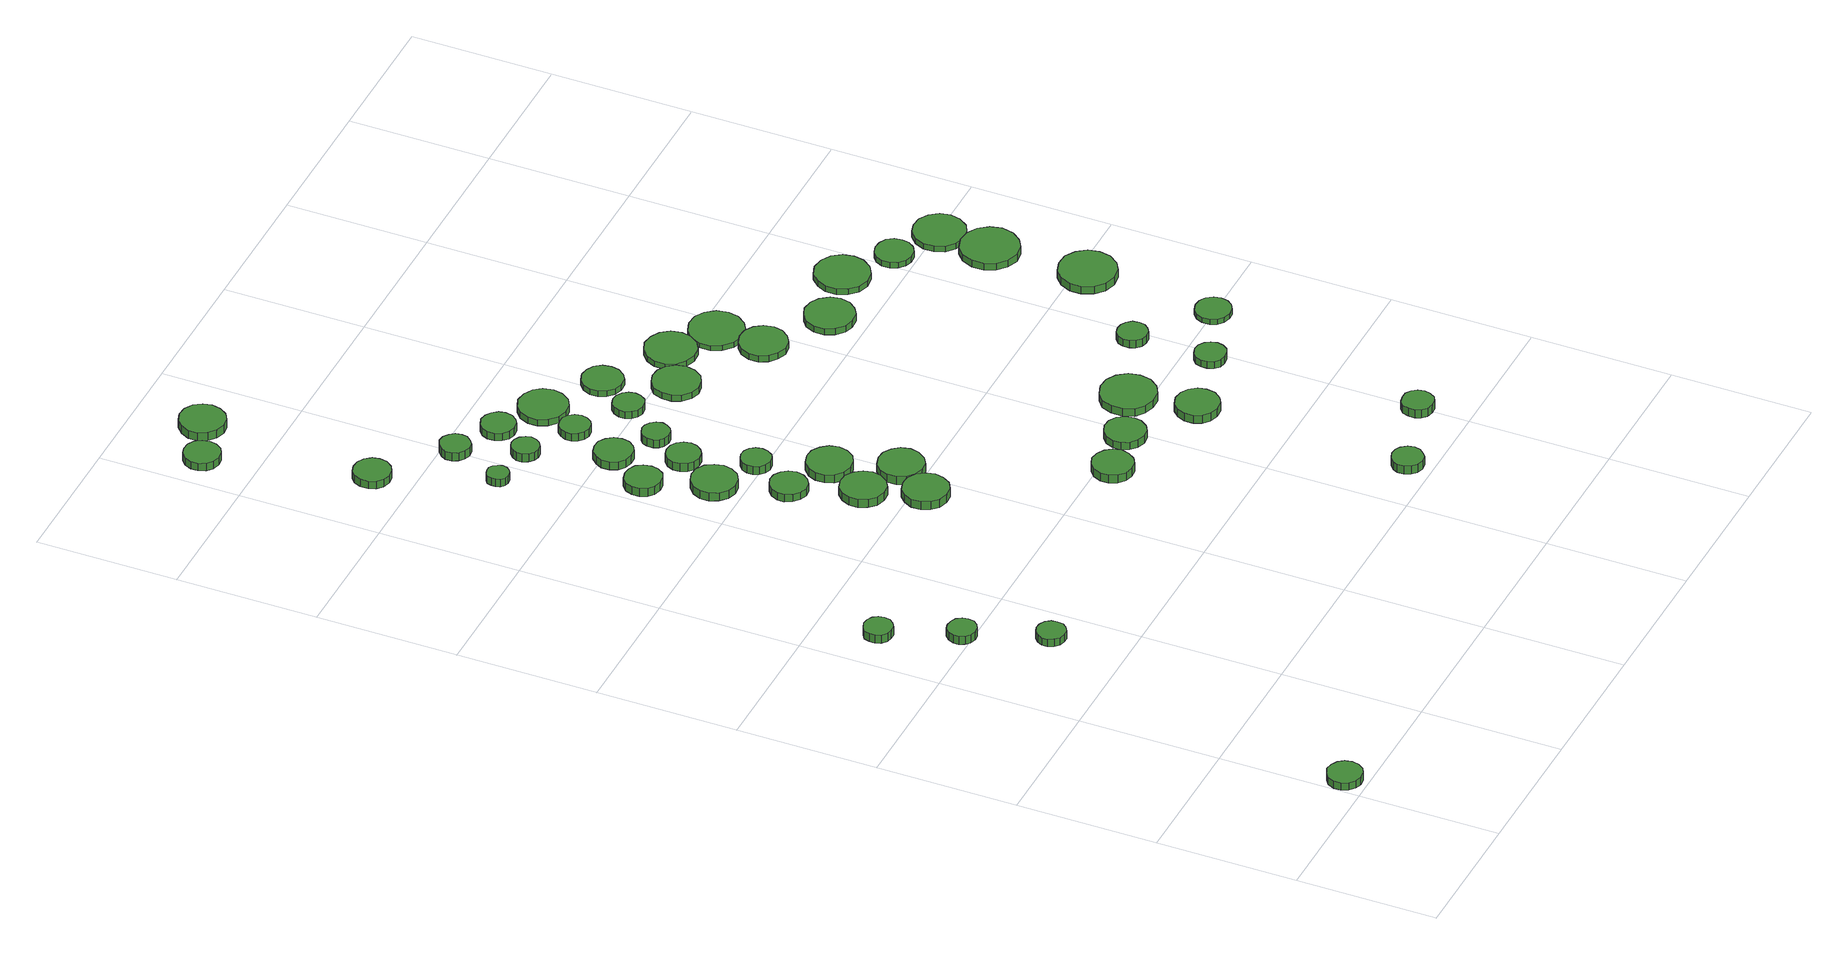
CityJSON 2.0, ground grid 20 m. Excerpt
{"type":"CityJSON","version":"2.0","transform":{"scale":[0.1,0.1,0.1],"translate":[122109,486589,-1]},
"CityObjects":{
"tree1":{"type":"SolitaryVegetationObject","attributes":{"function":"something"},"geometry":[{"type":"MultiSurface","lod":"1","boundaries":[[[0,1,2,3,4,5,6,7,8,9,10,11,12,13,14]],[[15,16,17,18,19,20,21,22,23,24,25,26,27,28,29]],[[0,29,28,1]],[[1,28,27,2]],[[2,27,26,3]],[[3,26,25,4]],[[4,25,24,5]],[[5,24,23,6]],[[6,23,22,7]],[[7,22,21,8]],[[8,21,20,9]],[[9,20,19,10]],[[10,19,18,11]],[[11,18,17,12]],[[12,17,16,13]],[[13,16,15,14]],[[14,15,29,0]]]}]},
"tree2":{"type":"SolitaryVegetationObject","attributes":{"function":"something"},"geometry":[{"type":"MultiSurface","lod":"1","boundaries":[[[30,31,32,33,34,35,36,37,38,39,40,41,42,43,44]],[[45,46,47,48,49,50,51,52,53,54,55,56,57,58,59]],[[30,59,58,31]],[[31,58,57,32]],[[32,57,56,33]],[[33,56,55,34]],[[34,55,54,35]],[[35,54,53,36]],[[36,53,52,37]],[[37,52,51,38]],[[38,51,50,39]],[[39,50,49,40]],[[40,49,48,41]],[[41,48,47,42]],[[42,47,46,43]],[[43,46,45,44]],[[44,45,59,30]]]}]},
"tree3":{"type":"SolitaryVegetationObject","attributes":{"function":"something"},"geometry":[{"type":"MultiSurface","lod":"1","boundaries":[[[60,61,62,63,64,65,66,67,68,69,70,71,72,73,74]],[[75,76,77,78,79,80,81,82,83,84,85,86,87,88,89]],[[60,89,88,61]],[[61,88,87,62]],[[62,87,86,63]],[[63,86,85,64]],[[64,85,84,65]],[[65,84,83,66]],[[66,83,82,67]],[[67,82,81,68]],[[68,81,80,69]],[[69,80,79,70]],[[70,79,78,71]],[[71,78,77,72]],[[72,77,76,73]],[[73,76,75,74]],[[74,75,89,60]]]}]},
"tree4":{"type":"SolitaryVegetationObject","attributes":{"function":"something"},"geometry":[{"type":"MultiSurface","lod":"1","boundaries":[[[90,91,92,93,94,95,96,97,98,99,100,101,102,103,104]],[[105,106,107,108,109,110,111,112,113,114,115,116,117,118,119]],[[90,119,118,91]],[[91,118,117,92]],[[92,117,116,93]],[[93,116,115,94]],[[94,115,114,95]],[[95,114,113,96]],[[96,113,112,97]],[[97,112,111,98]],[[98,111,110,99]],[[99,110,109,100]],[[100,109,108,101]],[[101,108,107,102]],[[102,107,106,103]],[[103,106,105,104]],[[104,105,119,90]]]}]},
"tree5":{"type":"SolitaryVegetationObject","attributes":{"function":"something"},"geometry":[{"type":"MultiSurface","lod":"1","boundaries":[[[120,121,122,123,124,125,126,127,128,129,130,131,132,133,134]],[[135,136,137,138,139,140,141,142,143,144,145,146,147,148,149]],[[120,149,148,121]],[[121,148,147,122]],[[122,147,146,123]],[[123,146,145,124]],[[124,145,144,125]],[[125,144,143,126]],[[126,143,142,127]],[[127,142,141,128]],[[128,141,140,129]],[[129,140,139,130]],[[130,139,138,131]],[[131,138,137,132]],[[132,137,136,133]],[[133,136,135,134]],[[134,135,149,120]]]}]},
"tree6":{"type":"SolitaryVegetationObject","attributes":{"function":"something"},"geometry":[{"type":"MultiSurface","lod":"1","boundaries":[[[150,151,152,153,154,155,156,157,158,159,160,161,162,163,164]],[[165,166,167,168,169,170,171,172,173,174,175,176,177,178,179]],[[150,179,178,151]],[[151,178,177,152]],[[152,177,176,153]],[[153,176,175,154]],[[154,175,174,155]],[[155,174,173,156]],[[156,173,172,157]],[[157,172,171,158]],[[158,171,170,159]],[[159,170,169,160]],[[160,169,168,161]],[[161,168,167,162]],[[162,167,166,163]],[[163,166,165,164]],[[164,165,179,150]]]}]},
"tree7":{"type":"SolitaryVegetationObject","attributes":{"function":"something"},"geometry":[{"type":"MultiSurface","lod":"1","boundaries":[[[180,181,182,183,184,185,186,187,188,189,190,191,192,193,194]],[[195,196,197,198,199,200,201,202,203,204,205,206,207,208,209]],[[180,209,208,181]],[[181,208,207,182]],[[182,207,206,183]],[[183,206,205,184]],[[184,205,204,185]],[[185,204,203,186]],[[186,203,202,187]],[[187,202,201,188]],[[188,201,200,189]],[[189,200,199,190]],[[190,199,198,191]],[[191,198,197,192]],[[192,197,196,193]],[[193,196,195,194]],[[194,195,209,180]]]}]},
"tree8":{"type":"SolitaryVegetationObject","attributes":{"function":"something"},"geometry":[{"type":"MultiSurface","lod":"1","boundaries":[[[210,211,212,213,214,215,216,217,218,219,220,221,222,223,224]],[[225,226,227,228,229,230,231,232,233,234,235,236,237,238,239]],[[210,239,238,211]],[[211,238,237,212]],[[212,237,236,213]],[[213,236,235,214]],[[214,235,234,215]],[[215,234,233,216]],[[216,233,232,217]],[[217,232,231,218]],[[218,231,230,219]],[[219,230,229,220]],[[220,229,228,221]],[[221,228,227,222]],[[222,227,226,223]],[[223,226,225,224]],[[224,225,239,210]]]}]},
"tree9":{"type":"SolitaryVegetationObject","attributes":{"function":"something"},"geometry":[{"type":"MultiSurface","lod":"1","boundaries":[[[240,241,242,243,244,245,246,247,248,249,250,251,252,253,254]],[[255,256,257,258,259,260,261,262,263,264,265,266,267,268,269]],[[240,269,268,241]],[[241,268,267,242]],[[242,267,266,243]],[[243,266,265,244]],[[244,265,264,245]],[[245,264,263,246]],[[246,263,262,247]],[[247,262,261,248]],[[248,261,260,249]],[[249,260,259,250]],[[250,259,258,251]],[[251,258,257,252]],[[252,257,256,253]],[[253,256,255,254]],[[254,255,269,240]]]}]},
"tree10":{"type":"SolitaryVegetationObject","attributes":{"function":"something"},"geometry":[{"type":"MultiSurface","lod":"1","boundaries":[[[270,271,272,273,274,275,276,277,278,279,280,281,282,283,284]],[[285,286,287,288,289,290,291,292,293,294,295,296,297,298,299]],[[270,299,298,271]],[[271,298,297,272]],[[272,297,296,273]],[[273,296,295,274]],[[274,295,294,275]],[[275,294,293,276]],[[276,293,292,277]],[[277,292,291,278]],[[278,291,290,279]],[[279,290,289,280]],[[280,289,288,281]],[[281,288,287,282]],[[282,287,286,283]],[[283,286,285,284]],[[284,285,299,270]]]}]},
"tree11":{"type":"SolitaryVegetationObject","attributes":{"function":"something"},"geometry":[{"type":"MultiSurface","lod":"1","boundaries":[[[300,301,302,303,304,305,306,307,308,309,310,311,312,313,314]],[[315,316,317,318,319,320,321,322,323,324,325,326,327,328,329]],[[300,329,328,301]],[[301,328,327,302]],[[302,327,326,303]],[[303,326,325,304]],[[304,325,324,305]],[[305,324,323,306]],[[306,323,322,307]],[[307,322,321,308]],[[308,321,320,309]],[[309,320,319,310]],[[310,319,318,311]],[[311,318,317,312]],[[312,317,316,313]],[[313,316,315,314]],[[314,315,329,300]]]}]},
"tree12":{"type":"SolitaryVegetationObject","attributes":{"function":"something"},"geometry":[{"type":"MultiSurface","lod":"1","boundaries":[[[330,331,332,333,334,335,336,337,338,339,340,341,342,343,344]],[[345,346,347,348,349,350,351,352,353,354,355,356,357,358,359]],[[330,359,358,331]],[[331,358,357,332]],[[332,357,356,333]],[[333,356,355,334]],[[334,355,354,335]],[[335,354,353,336]],[[336,353,352,337]],[[337,352,351,338]],[[338,351,350,339]],[[339,350,349,340]],[[340,349,348,341]],[[341,348,347,342]],[[342,347,346,343]],[[343,346,345,344]],[[344,345,359,330]]]}]},
"tree13":{"type":"SolitaryVegetationObject","attributes":{"function":"something"},"geometry":[{"type":"MultiSurface","lod":"1","boundaries":[[[360,361,362,363,364,365,366,367,368,369,370,371,372,373,374]],[[375,376,377,378,379,380,381,382,383,384,385,386,387,388,389]],[[360,389,388,361]],[[361,388,387,362]],[[362,387,386,363]],[[363,386,385,364]],[[364,385,384,365]],[[365,384,383,366]],[[366,383,382,367]],[[367,382,381,368]],[[368,381,380,369]],[[369,380,379,370]],[[370,379,378,371]],[[371,378,377,372]],[[372,377,376,373]],[[373,376,375,374]],[[374,375,389,360]]]}]},
"tree14":{"type":"SolitaryVegetationObject","attributes":{"function":"something"},"geometry":[{"type":"MultiSurface","lod":"1","boundaries":[[[390,391,392,393,394,395,396,397,398,399,400,401,402,403,404]],[[405,406,407,408,409,410,411,412,413,414,415,416,417,418,419]],[[390,419,418,391]],[[391,418,417,392]],[[392,417,416,393]],[[393,416,415,394]],[[394,415,414,395]],[[395,414,413,396]],[[396,413,412,397]],[[397,412,411,398]],[[398,411,410,399]],[[399,410,409,400]],[[400,409,408,401]],[[401,408,407,402]],[[402,407,406,403]],[[403,406,405,404]],[[404,405,419,390]]]}]},
"tree15":{"type":"SolitaryVegetationObject","attributes":{"function":"something"},"geometry":[{"type":"MultiSurface","lod":"1","boundaries":[[[420,421,422,423,424,425,426,427,428,429,430,431,432,433,434]],[[435,436,437,438,439,440,441,442,443,444,445,446,447,448,449]],[[420,449,448,421]],[[421,448,447,422]],[[422,447,446,423]],[[423,446,445,424]],[[424,445,444,425]],[[425,444,443,426]],[[426,443,442,427]],[[427,442,441,428]],[[428,441,440,429]],[[429,440,439,430]],[[430,439,438,431]],[[431,438,437,432]],[[432,437,436,433]],[[433,436,435,434]],[[434,435,449,420]]]}]},
"tree16":{"type":"SolitaryVegetationObject","attributes":{"function":"something"},"geometry":[{"type":"MultiSurface","lod":"1","boundaries":[[[450,451,452,453,454,455,456,457,458,459,460,461,462,463,464]],[[465,466,467,468,469,470,471,472,473,474,475,476,477,478,479]],[[450,479,478,451]],[[451,478,477,452]],[[452,477,476,453]],[[453,476,475,454]],[[454,475,474,455]],[[455,474,473,456]],[[456,473,472,457]],[[457,472,471,458]],[[458,471,470,459]],[[459,470,469,460]],[[460,469,468,461]],[[461,468,467,462]],[[462,467,466,463]],[[463,466,465,464]],[[464,465,479,450]]]}]},
"tree17":{"type":"SolitaryVegetationObject","attributes":{"function":"something"},"geometry":[{"type":"MultiSurface","lod":"1","boundaries":[[[480,481,482,483,484,485,486,487,488,489,490,491,492,493,494]],[[495,496,497,498,499,500,501,502,503,504,505,506,507,508,509]],[[480,509,508,481]],[[481,508,507,482]],[[482,507,506,483]],[[483,506,505,484]],[[484,505,504,485]],[[485,504,503,486]],[[486,503,502,487]],[[487,502,501,488]],[[488,501,500,489]],[[489,500,499,490]],[[490,499,498,491]],[[491,498,497,492]],[[492,497,496,493]],[[493,496,495,494]],[[494,495,509,480]]]}]},
"tree18":{"type":"SolitaryVegetationObject","attributes":{"function":"something"},"geometry":[{"type":"MultiSurface","lod":"1","boundaries":[[[510,511,512,513,514,515,516,517,518,519,520,521,522,523,524]],[[525,526,527,528,529,530,531,532,533,534,535,536,537,538,539]],[[510,539,538,511]],[[511,538,537,512]],[[512,537,536,513]],[[513,536,535,514]],[[514,535,534,515]],[[515,534,533,516]],[[516,533,532,517]],[[517,532,531,518]],[[518,531,530,519]],[[519,530,529,520]],[[520,529,528,521]],[[521,528,527,522]],[[522,527,526,523]],[[523,526,525,524]],[[524,525,539,510]]]}]},
"tree19":{"type":"SolitaryVegetationObject","attributes":{"function":"something"},"geometry":[{"type":"MultiSurface","lod":"1","boundaries":[[[540,541,542,543,544,545,546,547,548,549,550,551,552,553,554]],[[555,556,557,558,559,560,561,562,563,564,565,566,567,568,569]],[[540,569,568,541]],[[541,568,567,542]],[[542,567,566,543]],[[543,566,565,544]],[[544,565,564,545]],[[545,564,563,546]],[[546,563,562,547]],[[547,562,561,548]],[[548,561,560,549]],[[549,560,559,550]],[[550,559,558,551]],[[551,558,557,552]],[[552,557,556,553]],[[553,556,555,554]],[[554,555,569,540]]]}]},
"tree20":{"type":"SolitaryVegetationObject","attributes":{"function":"something"},"geometry":[{"type":"MultiSurface","lod":"1","boundaries":[[[570,571,572,573,574,575,576,577,578,579,580,581,582,583,584]],[[585,586,587,588,589,590,591,592,593,594,595,596,597,598,599]],[[570,599,598,571]],[[571,598,597,572]],[[572,597,596,573]],[[573,596,595,574]],[[574,595,594,575]],[[575,594,593,576]],[[576,593,592,577]],[[577,592,591,578]],[[578,591,590,579]],[[579,590,589,580]],[[580,589,588,581]],[[581,588,587,582]],[[582,587,586,583]],[[583,586,585,584]],[[584,585,599,570]]]}]},
"tree21":{"type":"SolitaryVegetationObject","attributes":{"function":"something"},"geometry":[{"type":"MultiSurface","lod":"1","boundaries":[[[600,601,602,603,604,605,606,607,608,609,610,611,612,613,614]],[[615,616,617,618,619,620,621,622,623,624,625,626,627,628,629]],[[600,629,628,601]],[[601,628,627,602]],[[602,627,626,603]],[[603,626,625,604]],[[604,625,624,605]],[[605,624,623,606]],[[606,623,622,607]],[[607,622,621,608]],[[608,621,620,609]],[[609,620,619,610]],[[610,619,618,611]],[[611,618,617,612]],[[612,617,616,613]],[[613,616,615,614]],[[614,615,629,600]]]}]},
"tree22":{"type":"SolitaryVegetationObject","attributes":{"function":"something"},"geometry":[{"type":"MultiSurface","lod":"1","boundaries":[[[630,631,632,633,634,635,636,637,638,639,640,641,642,643,644]],[[645,646,647,648,649,650,651,652,653,654,655,656,657,658,659]],[[630,659,658,631]],[[631,658,657,632]],[[632,657,656,633]],[[633,656,655,634]],[[634,655,654,635]],[[635,654,653,636]],[[636,653,652,637]],[[637,652,651,638]],[[638,651,650,639]],[[639,650,649,640]],[[640,649,648,641]],[[641,648,647,642]],[[642,647,646,643]],[[643,646,645,644]],[[644,645,659,630]]]}]},
"tree23":{"type":"SolitaryVegetationObject","attributes":{"function":"something"},"geometry":[{"type":"MultiSurface","lod":"1","boundaries":[[[660,661,662,663,664,665,666,667,668,669,670,671,672,673,674]],[[675,676,677,678,679,680,681,682,683,684,685,686,687,688,689]],[[660,689,688,661]],[[661,688,687,662]],[[662,687,686,663]],[[663,686,685,664]],[[664,685,684,665]],[[665,684,683,666]],[[666,683,682,667]],[[667,682,681,668]],[[668,681,680,669]],[[669,680,679,670]],[[670,679,678,671]],[[671,678,677,672]],[[672,677,676,673]],[[673,676,675,674]],[[674,675,689,660]]]}]},
"tree24":{"type":"SolitaryVegetationObject","attributes":{"function":"something"},"geometry":[{"type":"MultiSurface","lod":"1","boundaries":[[[690,691,692,693,694,695,696,697,698,699,700,701,702,703,704]],[[705,706,707,708,709,710,711,712,713,714,715,716,717,718,719]],[[690,719,718,691]],[[691,718,717,692]],[[692,717,716,693]],[[693,716,715,694]],[[694,715,714,695]],[[695,714,713,696]],[[696,713,712,697]],[[697,712,711,698]],[[698,711,710,699]],[[699,710,709,700]],[[700,709,708,701]],[[701,708,707,702]],[[702,707,706,703]],[[703,706,705,704]],[[704,705,719,690]]]}]},
"tree25":{"type":"SolitaryVegetationObject","attributes":{"function":"something"},"geometry":[{"type":"MultiSurface","lod":"1","boundaries":[[[720,721,722,723,724,725,726,727,728,729,730,731,732,733,734]],[[735,736,737,738,739,740,741,742,743,744,745,746,747,748,749]],[[720,749,748,721]],[[721,748,747,722]],[[722,747,746,723]],[[723,746,745,724]],[[724,745,744,725]],[[725,744,743,726]],[[726,743,742,727]],[[727,742,741,728]],[[728,741,740,729]],[[729,740,739,730]],[[730,739,738,731]],[[731,738,737,732]],[[732,737,736,733]],[[733,736,735,734]],[[734,735,749,720]]]}]},
"tree26":{"type":"SolitaryVegetationObject","attributes":{"function":"something"},"geometry":[{"type":"MultiSurface","lod":"1","boundaries":[[[750,751,752,753,754,755,756,757,758,759,760,761,762,763,764]],[[765,766,767,768,769,770,771,772,773,774,775,776,777,778,779]],[[750,779,778,751]],[[751,778,777,752]],[[752,777,776,753]],[[753,776,775,754]],[[754,775,774,755]],[[755,774,773,756]],[[756,773,772,757]],[[757,772,771,758]],[[758,771,770,759]],[[759,770,769,760]],[[760,769,768,761]],[[761,768,767,762]],[[762,767,766,763]],[[763,766,765,764]],[[764,765,779,750]]]}]},
"tree27":{"type":"SolitaryVegetationObject","attributes":{"function":"something"},"geometry":[{"type":"MultiSurface","lod":"1","boundaries":[[[780,781,782,783,784,785,786,787,788,789,790,791,792,793,794]],[[795,796,797,798,799,800,801,802,803,804,805,806,807,808,809]],[[780,809,808,781]],[[781,808,807,782]],[[782,807,806,783]],[[783,806,805,784]],[[784,805,804,785]],[[785,804,803,786]],[[786,803,802,787]],[[787,802,801,788]],[[788,801,800,789]],[[789,800,799,790]],[[790,799,798,791]],[[791,798,797,792]],[[792,797,796,793]],[[793,796,795,794]],[[794,795,809,780]]]}]},
"tree28":{"type":"SolitaryVegetationObject","attributes":{"function":"something"},"geometry":[{"type":"MultiSurface","lod":"1","boundaries":[[[810,811,812,813,814,815,816,817,818,819,820,821,822,823,824]],[[825,826,827,828,829,830,831,832,833,834,835,836,837,838,839]],[[810,839,838,811]],[[811,838,837,812]],[[812,837,836,813]],[[813,836,835,814]],[[814,835,834,815]],[[815,834,833,816]],[[816,833,832,817]],[[817,832,831,818]],[[818,831,830,819]],[[819,830,829,820]],[[820,829,828,821]],[[821,828,827,822]],[[822,827,826,823]],[[823,826,825,824]],[[824,825,839,810]]]}]},
"tree29":{"type":"SolitaryVegetationObject","attributes":{"function":"something"},"geometry":[{"type":"MultiSurface","lod":"1","boundaries":[[[840,841,842,843,844,845,846,847,848,849,850,851,852,853,854]],[[855,856,857,858,859,860,861,862,863,864,865,866,867,868,869]],[[840,869,868,841]],[[841,868,867,842]],[[842,867,866,843]],[[843,866,865,844]],[[844,865,864,845]],[[845,864,863,846]],[[846,863,862,847]],[[847,862,861,848]],[[848,861,860,849]],[[849,860,859,850]],[[850,859,858,851]],[[851,858,857,852]],[[852,857,856,853]],[[853,856,855,854]],[[854,855,869,840]]]}]},
"tree30":{"type":"SolitaryVegetationObject","attributes":{"function":"something"},"geometry":[{"type":"MultiSurface","lod":"1","boundaries":[[[870,871,872,873,874,875,876,877,878,879,880,881,882,883,884]],[[885,886,887,888,889,890,891,892,893,894,895,896,897,898,899]],[[870,899,898,871]],[[871,898,897,872]],[[872,897,896,873]],[[873,896,895,874]],[[874,895,894,875]],[[875,894,893,876]],[[876,893,892,877]],[[877,892,891,878]],[[878,891,890,879]],[[879,890,889,880]],[[880,889,888,881]],[[881,888,887,882]],[[882,887,886,883]],[[883,886,885,884]],[[884,885,899,870]]]}]},
"tree31":{"type":"SolitaryVegetationObject","attributes":{"function":"something"},"geometry":[{"type":"MultiSurface","lod":"1","boundaries":[[[900,901,902,903,904,905,906,907,908,909,910,911,912,913,914]],[[915,916,917,918,919,920,921,922,923,924,925,926,927,928,929]],[[900,929,928,901]],[[901,928,927,902]],[[902,927,926,903]],[[903,926,925,904]],[[904,925,924,905]],[[905,924,923,906]],[[906,923,922,907]],[[907,922,921,908]],[[908,921,920,909]],[[909,920,919,910]],[[910,919,918,911]],[[911,918,917,912]],[[912,917,916,913]],[[913,916,915,914]],[[914,915,929,900]]]}]},
"tree32":{"type":"SolitaryVegetationObject","attributes":{"function":"something"},"geometry":[{"type":"MultiSurface","lod":"1","boundaries":[[[930,931,932,933,934,935,936,937,938,939,940,941,942,943,944]],[[945,946,947,948,949,950,951,952,953,954,955,956,957,958,959]],[[930,959,958,931]],[[931,958,957,932]],[[932,957,956,933]],[[933,956,955,934]],[[934,955,954,935]],[[935,954,953,936]],[[936,953,952,937]],[[937,952,951,938]],[[938,951,950,939]],[[939,950,949,940]],[[940,949,948,941]],[[941,948,947,942]],[[942,947,946,943]],[[943,946,945,944]],[[944,945,959,930]]]}]},
"tree33":{"type":"SolitaryVegetationObject","attributes":{"function":"something"},"geometry":[{"type":"MultiSurface","lod":"1","boundaries":[[[960,961,962,963,964,965,966,967,968,969,970,971,972,973,974]],[[975,976,977,978,979,980,981,982,983,984,985,986,987,988,989]],[[960,989,988,961]],[[961,988,987,962]],[[962,987,986,963]],[[963,986,985,964]],[[964,985,984,965]],[[965,984,983,966]],[[966,983,982,967]],[[967,982,981,968]],[[968,981,980,969]],[[969,980,979,970]],[[970,979,978,971]],[[971,978,977,972]],[[972,977,976,973]],[[973,976,975,974]],[[974,975,989,960]]]}]},
"tree34":{"type":"SolitaryVegetationObject","attributes":{"function":"something"},"geometry":[{"type":"MultiSurface","lod":"1","boundaries":[[[990,991,992,993,994,995,996,997,998,999,1000,1001,1002,1003,1004]],[[1005,1006,1007,1008,1009,1010,1011,1012,1013,1014,1015,1016,1017,1018,1019]],[[990,1019,1018,991]],[[991,1018,1017,992]],[[992,1017,1016,993]],[[993,1016,1015,994]],[[994,1015,1014,995]],[[995,1014,1013,996]],[[996,1013,1012,997]],[[997,1012,1011,998]],[[998,1011,1010,999]],[[999,1010,1009,1000]],[[1000,1009,1008,1001]],[[1001,1008,1007,1002]],[[1002,1007,1006,1003]],[[1003,1006,1005,1004]],[[1004,1005,1019,990]]]}]},
"tree35":{"type":"SolitaryVegetationObject","attributes":{"function":"something"},"geometry":[{"type":"MultiSurface","lod":"1","boundaries":[[[1020,1021,1022,1023,1024,1025,1026,1027,1028,1029,1030,1031,1032,1033,1034]],[[1035,1036,1037,1038,1039,1040,1041,1042,1043,1044,1045,1046,1047,1048,1049]],[[1020,1049,1048,1021]],[[1021,1048,1047,1022]],[[1022,1047,1046,1023]],[[1023,1046,1045,1024]],[[1024,1045,1044,1025]],[[1025,1044,1043,1026]],[[1026,1043,1042,1027]],[[1027,1042,1041,1028]],[[1028,1041,1040,1029]],[[1029,1040,1039,1030]],[[1030,1039,1038,1031]],[[1031,1038,1037,1032]],[[1032,1037,1036,1033]],[[1033,1036,1035,1034]],[[1034,1035,1049,1020]]]}]},
"tree36":{"type":"SolitaryVegetationObject","attributes":{"function":"something"},"geometry":[{"type":"MultiSurface","lod":"1","boundaries":[[[1050,1051,1052,1053,1054,1055,1056,1057,1058,1059,1060,1061,1062,1063,1064]],[[1065,1066,1067,1068,1069,1070,1071,1072,975,1073,1074,1075,1076,1077,1078]],[[1050,1078,1077,1051]],[[1051,1077,1076,1052]],[[1052,1076,1075,1053]],[[1053,1075,1074,1054]],[[1054,1074,1073,1055]],[[1055,1073,975,1056]],[[1056,975,1072,1057]],[[1057,1072,1071,1058]],[[1058,1071,1070,1059]],[[1059,1070,1069,1060]],[[1060,1069,1068,1061]],[[1061,1068,1067,1062]],[[1062,1067,1066,1063]],[[1063,1066,1065,1064]],[[1064,1065,1078,1050]]]}]},
"tree37":{"type":"SolitaryVegetationObject","attributes":{"function":"something"},"geometry":[{"type":"MultiSurface","lod":"1","boundaries":[[[1079,1080,1081,1082,1083,1084,1085,1086,1087,1088,1089,1090,1091,1092,1093]],[[1094,1095,1096,1097,1098,1099,1100,1101,1102,1103,1104,1105,1106,1107,1108]],[[1079,1108,1107,1080]],[[1080,1107,1106,1081]],[[1081,1106,1105,1082]],[[1082,1105,1104,1083]],[[1083,1104,1103,1084]],[[1084,1103,1102,1085]],[[1085,1102,1101,1086]],[[1086,1101,1100,1087]],[[1087,1100,1099,1088]],[[1088,1099,1098,1089]],[[1089,1098,1097,1090]],[[1090,1097,1096,1091]],[[1091,1096,1095,1092]],[[1092,1095,1094,1093]],[[1093,1094,1108,1079]]]}]},
"tree38":{"type":"SolitaryVegetationObject","attributes":{"function":"something"},"geometry":[{"type":"MultiSurface","lod":"1","boundaries":[[[1109,1110,1111,1112,1113,1114,1115,1116,1117,1118,1119,1120,1121,1122,1123]],[[1124,1125,1126,1127,1128,1129,1130,1131,1132,1133,1134,1135,1136,1137,1138]],[[1109,1138,1137,1110]],[[1110,1137,1136,1111]],[[1111,1136,1135,1112]],[[1112,1135,1134,1113]],[[1113,1134,1133,1114]],[[1114,1133,1132,1115]],[[1115,1132,1131,1116]],[[1116,1131,1130,1117]],[[1117,1130,1129,1118]],[[1118,1129,1128,1119]],[[1119,1128,1127,1120]],[[1120,1127,1126,1121]],[[1121,1126,1125,1122]],[[1122,1125,1124,1123]],[[1123,1124,1138,1109]]]}]},
"tree39":{"type":"SolitaryVegetationObject","attributes":{"function":"something"},"geometry":[{"type":"MultiSurface","lod":"1","boundaries":[[[1139,1140,1141,1142,1143,1144,1145,1146,1147,1148,1149,1150,1151,1152,1153]],[[1154,1155,1156,1157,1158,1159,1160,1161,1162,1163,1164,1165,1166,1167,1168]],[[1139,1168,1167,1140]],[[1140,1167,1166,1141]],[[1141,1166,1165,1142]],[[1142,1165,1164,1143]],[[1143,1164,1163,1144]],[[1144,1163,1162,1145]],[[1145,1162,1161,1146]],[[1146,1161,1160,1147]],[[1147,1160,1159,1148]],[[1148,1159,1158,1149]],[[1149,1158,1157,1150]],[[1150,1157,1156,1151]],[[1151,1156,1155,1152]],[[1152,1155,1154,1153]],[[1153,1154,1168,1139]]]}]},
"tree40":{"type":"SolitaryVegetationObject","attributes":{"function":"something"},"geometry":[{"type":"MultiSurface","lod":"1","boundaries":[[[1169,1170,1171,1172,1173,1174,1175,1176,1177,1178,1179,1180,1181,1182,1183]],[[1184,1185,1186,1187,1188,1189,1190,1191,1192,1193,1194,1195,1196,1197,1198]],[[1169,1198,1197,1170]],[[1170,1197,1196,1171]],[[1171,1196,1195,1172]],[[1172,1195,1194,1173]],[[1173,1194,1193,1174]],[[1174,1193,1192,1175]],[[1175,1192,1191,1176]],[[1176,1191,1190,1177]],[[1177,1190,1189,1178]],[[1178,1189,1188,1179]],[[1179,1188,1187,1180]],[[1180,1187,1186,1181]],[[1181,1186,1185,1182]],[[1182,1185,1184,1183]],[[1183,1184,1198,1169]]]}]},
"tree41":{"type":"SolitaryVegetationObject","attributes":{"function":"something"},"geometry":[{"type":"MultiSurface","lod":"1","boundaries":[[[1199,1200,1201,1202,1203,1204,1205,1206,1207,1208,1209,1210,1211,1212,1213]],[[1214,1215,1216,1217,1218,1219,1220,1221,1222,1223,1224,1225,1226,1227,1228]],[[1199,1228,1227,1200]],[[1200,1227,1226,1201]],[[1201,1226,1225,1202]],[[1202,1225,1224,1203]],[[1203,1224,1223,1204]],[[1204,1223,1222,1205]],[[1205,1222,1221,1206]],[[1206,1221,1220,1207]],[[1207,1220,1219,1208]],[[1208,1219,1218,1209]],[[1209,1218,1217,1210]],[[1210,1217,1216,1211]],[[1211,1216,1215,1212]],[[1212,1215,1214,1213]],[[1213,1214,1228,1199]]]}]},
"tree42":{"type":"SolitaryVegetationObject","attributes":{"function":"something"},"geometry":[{"type":"MultiSurface","lod":"1","boundaries":[[[1229,1230,1231,1232,1233,1234,1235,1236,1237,1238,1239,1240,1241,1242,1243]],[[1244,1245,1246,1247,1248,1249,1250,1251,1252,1253,1254,1255,1256,1257,1258]],[[1229,1258,1257,1230]],[[1230,1257,1256,1231]],[[1231,1256,1255,1232]],[[1232,1255,1254,1233]],[[1233,1254,1253,1234]],[[1234,1253,1252,1235]],[[1235,1252,1251,1236]],[[1236,1251,1250,1237]],[[1237,1250,1249,1238]],[[1238,1249,1248,1239]],[[1239,1248,1247,1240]],[[1240,1247,1246,1241]],[[1241,1246,1245,1242]],[[1242,1245,1244,1243]],[[1243,1244,1258,1229]]]}]},
"tree43":{"type":"SolitaryVegetationObject","attributes":{"function":"something"},"geometry":[{"type":"MultiSurface","lod":"1","boundaries":[[[1259,1260,1261,1262,1263,1264,1265,1266,1267,1268,1269,1270,1271,1272,1273]],[[1274,1275,1276,1277,1278,1279,1280,1281,1282,1283,1284,1285,1286,1287,1288]],[[1259,1288,1287,1260]],[[1260,1287,1286,1261]],[[1261,1286,1285,1262]],[[1262,1285,1284,1263]],[[1263,1284,1283,1264]],[[1264,1283,1282,1265]],[[1265,1282,1281,1266]],[[1266,1281,1280,1267]],[[1267,1280,1279,1268]],[[1268,1279,1278,1269]],[[1269,1278,1277,1270]],[[1270,1277,1276,1271]],[[1271,1276,1275,1272]],[[1272,1275,1274,1273]],[[1273,1274,1288,1259]]]}]},
"tree44":{"type":"SolitaryVegetationObject","attributes":{"function":"something"},"geometry":[{"type":"MultiSurface","lod":"1","boundaries":[[[1289,1290,1291,1292,1293,1294,1295,1296,1297,1298,1299,1300,1301,1302,1303]],[[1304,1305,1306,1307,1308,1309,1310,1311,1312,1313,1314,1315,1316,1317,1318]],[[1289,1318,1317,1290]],[[1290,1317,1316,1291]],[[1291,1316,1315,1292]],[[1292,1315,1314,1293]],[[1293,1314,1313,1294]],[[1294,1313,1312,1295]],[[1295,1312,1311,1296]],[[1296,1311,1310,1297]],[[1297,1310,1309,1298]],[[1298,1309,1308,1299]],[[1299,1308,1307,1300]],[[1300,1307,1306,1301]],[[1301,1306,1305,1302]],[[1302,1305,1304,1303]],[[1303,1304,1318,1289]]]}]},
"tree45":{"type":"SolitaryVegetationObject","attributes":{"function":"something"},"geometry":[{"type":"MultiSurface","lod":"1","boundaries":[[[1319,1320,1321,1322,1323,1324,1325,1326,1327,1328,1329,1330,1331,1332,1333]],[[1334,1335,1336,1337,1338,1339,1340,1341,1342,1343,1344,1345,1346,1347,1348]],[[1319,1348,1347,1320]],[[1320,1347,1346,1321]],[[1321,1346,1345,1322]],[[1322,1345,1344,1323]],[[1323,1344,1343,1324]],[[1324,1343,1342,1325]],[[1325,1342,1341,1326]],[[1326,1341,1340,1327]],[[1327,1340,1339,1328]],[[1328,1339,1338,1329]],[[1329,1338,1337,1330]],[[1330,1337,1336,1331]],[[1331,1336,1335,1332]],[[1332,1335,1334,1333]],[[1333,1334,1348,1319]]]}]}
},
"vertices":[
[51,32,18],[49,42,18],[43,50,18],[34,55,18],[24,57,18],[15,53,18],[7,47,18],[3,37,18],[3,27,18],[7,18,18],[15,11,18],[24,8,18],[34,9,18],[43,14,18],[49,22,18],[49,22,6],[43,14,6],[34,9,6],[24,8,6],[15,11,6],[7,18,6],[3,27,6],[3,37,6],[7,47,6],[15,53,6],[24,57,6],[34,55,6],[43,50,6],[49,42,6],[51,32,6],
[78,713,26],[77,721,26],[72,728,26],[64,732,26],[56,733,26],[48,730,26],[41,725,26],[38,717,26],[38,709,26],[41,701,26],[48,695,26],[56,693,26],[64,693,26],[72,698,26],[77,705,26],[77,705,13],[72,698,13],[64,693,13],[56,693,13],[48,695,13],[41,701,13],[38,709,13],[38,717,13],[41,725,13],[48,730,13],[56,733,13],[64,732,13],[72,728,13],[77,721,13],[78,713,13],
[116,610,29],[115,618,29],[110,625,29],[102,629,29],[94,630,29],[86,628,29],[80,622,29],[76,614,29],[76,606,29],[80,598,29],[86,593,29],[94,590,29],[102,591,29],[110,595,29],[115,602,29],[115,602,16],[110,595,16],[102,591,16],[94,590,16],[86,593,16],[80,598,16],[76,606,16],[76,614,16],[80,622,16],[86,628,16],[94,630,16],[102,629,16],[110,625,16],[115,618,16],[116,610,16],
[154,500,32],[153,508,32],[148,515,32],[140,519,32],[132,520,32],[124,517,32],[118,512,32],[114,504,32],[114,496,32],[118,488,32],[124,482,32],[132,480,32],[140,480,32],[148,485,32],[153,491,32],[153,491,20],[148,485,20],[140,480,20],[132,480,20],[124,482,20],[118,488,20],[114,496,20],[114,504,20],[118,512,20],[124,517,20],[132,520,20],[140,519,20],[148,515,20],[153,508,20],[154,500,20],
[123,1454,27],[121,1464,27],[114,1473,27],[105,1478,27],[94,1479,27],[84,1476,27],[76,1469,27],[72,1459,27],[72,1448,27],[76,1438,27],[84,1431,27],[94,1428,27],[105,1429,27],[114,1434,27],[121,1443,27],[121,1443,15],[114,1434,15],[105,1429,15],[94,1428,15],[84,1431,15],[76,1438,15],[72,1448,15],[72,1459,15],[76,1469,15],[84,1476,15],[94,1479,15],[105,1478,15],[114,1473,15],[121,1464,15],[123,1454,15],
[67,1672,27],[65,1682,27],[59,1691,27],[50,1696,27],[39,1697,27],[29,1694,27],[21,1687,27],[17,1677,27],[17,1667,27],[21,1657,27],[29,1650,27],[39,1647,27],[50,1648,27],[59,1653,27],[65,1662,27],[65,1662,15],[59,1653,15],[50,1648,15],[39,1647,15],[29,1650,15],[21,1657,15],[17,1667,15],[17,1677,15],[21,1687,15],[29,1694,15],[39,1697,15],[50,1696,15],[59,1691,15],[65,1682,15],[67,1672,15],
[176,1302,26],[174,1308,26],[170,1314,26],[165,1317,26],[158,1317,26],[152,1315,26],[147,1311,26],[145,1305,26],[145,1299,26],[147,1293,26],[152,1288,26],[158,1286,26],[165,1287,26],[170,1290,26],[174,1295,26],[174,1295,14],[170,1290,14],[165,1287,14],[158,1286,14],[152,1288,14],[147,1293,14],[145,1299,14],[145,1305,14],[147,1311,14],[152,1315,14],[158,1317,14],[165,1317,14],[170,1314,14],[174,1308,14],[176,1302,14],
[254,1124,26],[252,1135,26],[246,1144,26],[236,1149,26],[226,1150,26],[215,1147,26],[207,1140,26],[203,1130,26],[203,1119,26],[207,1109,26],[215,1102,26],[226,1099,26],[236,1100,26],[246,1105,26],[252,1114,26],[252,1114,13],[246,1105,13],[236,1100,13],[226,1099,13],[215,1102,13],[207,1109,13],[203,1119,13],[203,1130,13],[207,1140,13],[215,1147,13],[226,1150,13],[236,1149,13],[246,1144,13],[252,1135,13],[254,1124,13],
[294,1039,26],[291,1051,26],[284,1062,26],[272,1069,26],[259,1070,26],[247,1066,26],[237,1057,26],[231,1045,26],[231,1032,26],[237,1020,26],[247,1011,26],[259,1007,26],[272,1008,26],[284,1015,26],[291,1026,26],[291,1026,13],[284,1015,13],[272,1008,13],[259,1007,13],[247,1011,13],[237,1020,13],[231,1032,13],[231,1045,13],[237,1057,13],[247,1066,13],[259,1070,13],[272,1069,13],[284,1062,13],[291,1051,13],[294,1039,13],
[320,946,26],[317,957,26],[311,965,26],[302,971,26],[291,972,26],[281,968,26],[273,961,26],[268,951,26],[268,941,26],[273,931,26],[281,924,26],[291,920,26],[302,921,26],[311,927,26],[317,935,26],[317,935,14],[311,927,14],[302,921,14],[291,920,14],[281,924,14],[273,931,14],[268,941,14],[268,951,14],[273,961,14],[281,968,14],[291,972,14],[302,971,14],[311,965,14],[317,957,14],[320,946,14],
[359,855,27],[356,867,27],[348,878,27],[337,885,27],[324,886,27],[311,882,27],[302,873,27],[296,861,27],[296,848,27],[302,836,27],[311,827,27],[324,823,27],[337,824,27],[348,831,27],[356,842,27],[356,842,14],[348,831,14],[337,824,14],[324,823,14],[311,827,14],[302,836,14],[296,848,14],[296,861,14],[302,873,14],[311,882,14],[324,886,14],[337,885,14],[348,878,14],[356,867,14],[359,855,14],
[387,778,28],[384,790,28],[377,801,28],[365,808,28],[352,809,28],[339,805,28],[330,796,28],[324,784,28],[324,771,28],[330,759,28],[339,750,28],[352,746,28],[365,747,28],[377,754,28],[384,765,28],[384,765,15],[377,754,15],[365,747,15],[352,746,15],[339,750,15],[330,759,15],[324,771,15],[324,784,15],[330,796,15],[339,805,15],[352,809,15],[365,808,15],[377,801,15],[384,790,15],[387,778,15],
[218,1379,24],[217,1388,24],[211,1395,24],[204,1400,24],[195,1401,24],[187,1398,24],[180,1392,24],[176,1384,24],[176,1375,24],[180,1367,24],[187,1361,24],[195,1358,24],[204,1359,24],[211,1364,24],[217,1371,24],[217,1371,11],[211,1364,11],[204,1359,11],[195,1358,11],[187,1361,11],[180,1367,11],[176,1375,11],[176,1384,11],[180,1392,11],[187,1398,11],[195,1401,11],[204,1400,11],[211,1395,11],[217,1388,11],[218,1379,11],
[249,1294,25],[247,1301,25],[242,1308,25],[235,1312,25],[227,1313,25],[220,1310,25],[214,1305,25],[210,1298,25],[210,1290,25],[214,1282,25],[220,1277,25],[227,1274,25],[235,1275,25],[242,1279,25],[247,1286,25],[247,1286,12],[242,1279,12],[235,1275,12],[227,1274,12],[220,1277,12],[214,1282,12],[210,1290,12],[210,1298,12],[214,1305,12],[220,1310,12],[227,1313,12],[235,1312,12],[242,1308,12],[247,1301,12],[249,1294,12],
[139,1701,28],[136,1713,28],[129,1724,28],[117,1731,28],[104,1732,28],[92,1728,28],[82,1719,28],[76,1707,28],[76,1694,28],[82,1682,28],[92,1673,28],[104,1669,28],[117,1670,28],[129,1677,28],[136,1688,28],[136,1688,15],[129,1677,15],[117,1670,15],[104,1669,15],[92,1673,15],[82,1682,15],[76,1694,15],[76,1707,15],[82,1719,15],[92,1728,15],[104,1732,15],[117,1731,15],[129,1724,15],[136,1713,15],[139,1701,15],
[294,1184,25],[292,1195,25],[285,1204,25],[276,1210,25],[265,1211,25],[254,1208,25],[246,1200,25],[241,1190,25],[241,1179,25],[246,1168,25],[254,1161,25],[265,1158,25],[276,1159,25],[285,1164,25],[292,1173,25],[292,1173,12],[285,1164,12],[276,1159,12],[265,1158,12],[254,1161,12],[246,1168,12],[241,1179,12],[241,1190,12],[246,1200,12],[254,1208,12],[265,1211,12],[276,1210,12],[285,1204,12],[292,1195,12],[294,1184,12],
[322,1098,25],[320,1108,25],[314,1116,25],[306,1121,25],[296,1122,25],[286,1119,25],[279,1112,25],[275,1103,25],[275,1093,25],[279,1084,25],[286,1078,25],[296,1075,25],[306,1076,25],[314,1081,25],[320,1089,25],[320,1089,12],[314,1081,12],[306,1076,12],[296,1075,12],[286,1078,12],[279,1084,12],[275,1093,12],[275,1103,12],[279,1112,12],[286,1119,12],[296,1122,12],[306,1121,12],[314,1116,12],[320,1108,12],[322,1098,12],
[349,1008,25],[347,1017,25],[342,1024,25],[335,1028,25],[326,1029,25],[318,1026,25],[311,1020,25],[308,1012,25],[308,1004,25],[311,996,25],[318,990,25],[326,987,25],[335,988,25],[342,992,25],[347,1000,25],[347,1000,12],[342,992,12],[335,988,12],[326,987,12],[318,990,12],[311,996,12],[308,1004,12],[308,1012,12],[311,1020,12],[318,1026,12],[326,1029,12],[335,1028,12],[342,1024,12],[347,1017,12],[349,1008,12],
[393,918,25],[390,931,25],[382,941,25],[371,948,25],[358,949,25],[345,945,25],[335,936,25],[330,924,25],[330,911,25],[335,899,25],[345,890,25],[358,886,25],[371,888,25],[382,894,25],[390,905,25],[390,905,12],[382,894,12],[371,888,12],[358,886,12],[345,890,12],[335,899,12],[330,911,12],[330,924,12],[335,936,12],[345,945,12],[358,949,12],[371,948,12],[382,941,12],[390,931,12],[393,918,12],
[425,830,27],[422,843,27],[414,853,27],[403,860,27],[390,861,27],[377,857,27],[367,848,27],[362,836,27],[362,823,27],[367,811,27],[377,802,27],[390,798,27],[403,799,27],[414,806,27],[422,817,27],[422,817,14],[414,806,14],[403,799,14],[390,798,14],[377,802,14],[367,811,14],[362,823,14],[362,836,14],[367,848,14],[377,857,14],[390,861,14],[403,860,14],[414,853,14],[422,843,14],[425,830,14],
[286,1347,23],[284,1356,23],[278,1364,23],[270,1369,23],[260,1371,23],[250,1367,23],[243,1361,23],[239,1352,23],[239,1342,23],[243,1333,23],[250,1326,23],[260,1323,23],[270,1324,23],[278,1329,23],[284,1337,23],[284,1337,11],[278,1329,11],[270,1324,11],[260,1323,11],[250,1326,11],[243,1333,11],[239,1342,11],[239,1352,11],[243,1361,11],[250,1367,11],[260,1371,11],[270,1369,11],[278,1364,11],[284,1356,11],[286,1347,11],
[347,1150,25],[345,1158,25],[340,1165,25],[333,1169,25],[325,1170,25],[317,1167,25],[311,1162,25],[308,1155,25],[308,1146,25],[311,1139,25],[317,1134,25],[325,1131,25],[333,1132,25],[340,1136,25],[345,1143,25],[345,1143,12],[340,1136,12],[333,1132,12],[325,1131,12],[317,1134,12],[311,1139,12],[308,1146,12],[308,1155,12],[311,1162,12],[317,1167,12],[325,1170,12],[333,1169,12],[340,1165,12],[345,1158,12],[347,1150,12],
[530,575,31],[527,587,31],[520,596,31],[510,602,31],[498,604,31],[487,600,31],[478,592,31],[473,581,31],[473,569,31],[478,558,31],[487,550,31],[498,547,31],[510,548,31],[520,554,31],[527,564,31],[527,564,18],[520,554,18],[510,548,18],[498,547,18],[487,550,18],[478,558,18],[473,569,18],[473,581,18],[478,592,18],[487,600,18],[498,604,18],[510,602,18],[520,596,18],[527,587,18],[530,575,18],
[321,1254,23],[319,1263,23],[314,1270,23],[307,1275,23],[298,1275,23],[289,1273,23],[283,1267,23],[279,1259,23],[279,1250,23],[283,1242,23],[289,1236,23],[298,1233,23],[307,1234,23],[314,1238,23],[319,1245,23],[319,1245,11],[314,1238,11],[307,1234,11],[298,1233,11],[289,1236,11],[283,1242,11],[279,1250,11],[279,1259,11],[283,1267,11],[289,1273,11],[298,1275,11],[307,1275,11],[314,1270,11],[319,1263,11],[321,1254,11],
[359,1311,21],[356,1325,21],[348,1336,21],[335,1343,21],[321,1345,21],[308,1340,21],[297,1331,21],[291,1318,21],[291,1304,21],[297,1291,21],[308,1281,21],[321,1277,21],[335,1278,21],[348,1285,21],[356,1297,21],[356,1297,11],[348,1285,11],[335,1278,11],[321,1277,11],[308,1281,11],[297,1291,11],[291,1304,11],[291,1318,11],[297,1331,11],[308,1340,11],[321,1345,11],[335,1343,11],[348,1336,11],[356,1325,11],[359,1311,11],
[395,1210,22],[393,1219,22],[388,1226,22],[380,1231,22],[371,1232,22],[362,1229,22],[356,1223,22],[352,1215,22],[352,1206,22],[356,1198,22],[362,1192,22],[371,1189,22],[380,1190,22],[388,1194,22],[393,1202,22],[393,1202,11],[388,1194,11],[380,1190,11],[371,1189,11],[362,1192,11],[356,1198,11],[352,1206,11],[352,1215,11],[356,1223,11],[362,1229,11],[371,1232,11],[380,1231,11],[388,1226,11],[393,1219,11],[395,1210,11],
[694,230,29],[692,239,29],[686,247,29],[679,251,29],[670,252,29],[661,249,29],[654,243,29],[650,235,29],[650,226,29],[654,217,29],[661,211,29],[670,208,29],[679,209,29],[686,214,29],[692,221,29],[692,221,16],[686,214,16],[679,209,16],[670,208,16],[661,211,16],[654,217,16],[650,226,16],[650,235,16],[654,243,16],[661,249,16],[670,252,16],[679,251,16],[686,247,16],[692,239,16],[694,230,16],
[605,591,27],[603,603,27],[596,613,27],[586,619,27],[574,620,27],[563,616,27],[554,608,27],[549,597,27],[549,585,27],[554,575,27],[563,567,27],[574,563,27],[586,564,27],[596,570,27],[603,580,27],[603,580,15],[596,570,15],[586,564,15],[574,563,15],[563,567,15],[554,575,15],[549,585,15],[549,597,15],[554,608,15],[563,616,15],[574,620,15],[586,619,15],[596,613,15],[603,603,15],[605,591,15],
[437,1263,20],[435,1275,20],[428,1285,20],[418,1290,20],[406,1292,20],[395,1288,20],[386,1280,20],[381,1269,20],[381,1258,20],[386,1247,20],[395,1239,20],[406,1235,20],[418,1236,20],[428,1242,20],[435,1252,20],[435,1252,11],[428,1242,11],[418,1236,11],[406,1235,11],[395,1239,11],[386,1247,11],[381,1258,11],[381,1269,11],[386,1280,11],[395,1288,11],[406,1292,11],[418,1290,11],[428,1285,11],[435,1275,11],[437,1263,11],
[476,1173,21],[473,1187,21],[465,1198,21],[453,1205,21],[440,1206,21],[427,1202,21],[416,1193,21],[411,1180,21],[411,1166,21],[416,1154,21],[427,1144,21],[440,1140,21],[453,1142,21],[465,1148,21],[473,1160,21],[473,1160,11],[465,1148,11],[453,1142,11],[440,1140,11],[427,1144,11],[416,1154,11],[411,1166,11],[411,1180,11],[416,1193,11],[427,1202,11],[440,1206,11],[453,1205,11],[465,1198,11],[473,1187,11],[476,1173,11],
[705,532,23],[703,544,23],[695,554,23],[685,560,23],[672,562,23],[660,558,23],[651,549,23],[646,538,23],[646,525,23],[651,514,23],[660,506,23],[672,502,23],[685,503,23],[695,509,23],[703,519,23],[703,519,10],[695,509,10],[685,503,10],[672,502,10],[660,506,10],[651,514,10],[646,525,10],[646,538,10],[651,549,10],[660,558,10],[672,562,10],[685,560,10],[695,554,10],[703,544,10],[705,532,10],
[694,622,26],[691,638,26],[681,651,26],[667,659,26],[651,660,26],[636,655,26],[624,645,26],[618,630,26],[618,614,26],[624,599,26],[636,589,26],[651,584,26],[667,585,26],[681,593,26],[691,606,26],[691,606,14],[681,593,14],[667,585,14],[651,584,14],[636,589,14],[624,599,14],[618,614,14],[618,630,14],[624,645,14],[636,655,14],[651,660,14],[667,659,14],[681,651,14],[691,638,14],[694,622,14],
[542,1209,20],[539,1224,20],[530,1236,20],[517,1243,20],[502,1245,20],[488,1240,20],[477,1230,20],[471,1217,20],[471,1202,20],[477,1188,20],[488,1179,20],[502,1174,20],[517,1175,20],[530,1183,20],[539,1195,20],[539,1195,11],[530,1183,11],[517,1175,11],[502,1174,11],[488,1179,11],[477,1188,11],[471,1202,11],[471,1217,11],[477,1230,11],[488,1240,11],[502,1245,11],[517,1243,11],[530,1236,11],[539,1224,11],[542,1209,11],
[820,272,21],[818,281,21],[813,288,21],[805,293,21],[796,293,21],[787,291,21],[780,285,21],[777,276,21],[777,267,21],[780,259,21],[787,253,21],[796,250,21],[805,251,21],[813,255,21],[818,263,21],[818,263,8],[813,255,8],[805,251,8],[796,250,8],[787,253,8],[780,259,8],[777,267,8],[777,276,8],[780,285,8],[787,291,8],[796,293,8],[805,293,8],[813,288,8],[818,281,8],[820,272,8],
[601,1104,21],[598,1118,21],[590,1129,21],[578,1136,21],[564,1137,21],[551,1133,21],[541,1124,21],[535,1111,21],[535,1097,21],[541,1085,21],[551,1076,21],[564,1071,21],[578,1073,21],[590,1080,21],[598,1091,21],[598,1091,11],[590,1080,11],[578,1073,11],[564,1071,11],[551,1076,11],[541,1085,11],[535,1097,11],[535,1111,11],[541,1124,11],[551,1133,11],[564,1137,11],[578,1136,11],[590,1129,11],[598,1118,11],[601,1104,11],
[608,1172,19],[605,1188,19],[595,1201,19],[582,1209,19],[566,1210,19],[551,1205,19],[539,1195,19],[532,1180,19],[532,1164,19],[539,1150,19],[551,1139,19],[566,1134,19],[582,1136,19],[595,1144,19],[605,1157,19],[605,1157,11],[595,1144,11],[582,1136,11],[566,1134,11],[551,1139,11],[539,1150,11],[532,1164,11],[532,1180,11],[551,1205,11],[566,1210,11],[582,1209,11],[595,1201,11],[605,1188,11],[608,1172,11],
[809,563,18],[807,572,18],[802,579,18],[794,584,18],[785,585,18],[776,582,18],[769,576,18],[766,568,18],[766,559,18],[769,550,18],[776,544,18],[785,542,18],[794,543,18],[802,547,18],[807,554,18],[807,554,7],[802,547,7],[794,543,7],[785,542,7],[776,544,7],[769,550,7],[766,559,7],[766,568,7],[769,576,7],[776,582,7],[785,585,7],[794,584,7],[802,579,7],[807,572,7],[809,563,7],
[694,1050,20],[691,1064,20],[682,1076,20],[670,1083,20],[655,1085,20],[642,1080,20],[631,1071,20],[625,1058,20],[625,1043,20],[631,1030,20],[642,1020,20],[655,1016,20],[670,1017,20],[682,1025,20],[691,1036,20],[691,1036,10],[682,1025,10],[670,1017,10],[655,1016,10],[642,1020,10],[631,1030,10],[625,1043,10],[625,1058,10],[631,1071,10],[642,1080,10],[655,1085,10],[670,1083,10],[682,1076,10],[691,1064,10],[694,1050,10],
[805,673,20],[804,682,20],[798,689,20],[791,693,20],[782,694,20],[774,692,20],[767,686,20],[764,678,20],[764,669,20],[767,661,20],[774,655,20],[782,653,20],[791,653,20],[798,658,20],[804,665,20],[804,665,8],[798,658,8],[791,653,8],[782,653,8],[774,655,8],[767,661,8],[764,669,8],[764,678,8],[767,686,8],[774,692,8],[782,694,8],[791,693,8],[798,689,8],[804,682,8],[805,673,8],
[902,599,16],[900,609,16],[894,618,16],[885,623,16],[875,624,16],[865,621,16],[857,614,16],[853,605,16],[853,594,16],[857,585,16],[865,578,16],[875,575,16],[885,576,16],[894,581,16],[900,589,16],[900,589,8],[894,581,8],[885,576,8],[875,575,8],[865,578,8],[857,585,8],[853,594,8],[853,605,8],[857,614,8],[865,621,8],[875,624,8],[885,623,8],[894,618,8],[900,609,8],[902,599,8],
[786,1072,19],[783,1087,19],[774,1100,19],[760,1108,19],[744,1110,19],[729,1105,19],[718,1094,19],[711,1080,19],[711,1064,19],[718,1050,19],[729,1039,19],[744,1034,19],[760,1036,19],[774,1044,19],[783,1057,19],[783,1057,10],[774,1044,10],[760,1036,10],[744,1034,10],[729,1039,10],[718,1050,10],[711,1064,10],[711,1080,10],[718,1094,10],[729,1105,10],[744,1110,10],[760,1108,10],[774,1100,10],[783,1087,10],[786,1072,10],
[923,782,21],[920,798,21],[910,811,21],[896,820,21],[879,821,21],[863,816,21],[851,805,21],[844,790,21],[844,774,21],[851,758,21],[863,747,21],[879,742,21],[896,744,21],[910,752,21],[920,766,21],[920,766,9],[910,752,9],[896,744,9],[879,742,9],[863,747,9],[851,758,9],[844,774,9],[844,790,9],[851,805,9],[863,816,9],[879,821,9],[896,820,9],[910,811,9],[920,798,9],[923,782,9],
[844,1029,19],[842,1040,19],[836,1049,19],[826,1054,19],[815,1055,19],[805,1052,19],[797,1045,19],[792,1035,19],[792,1024,19],[797,1014,19],[805,1007,19],[815,1003,19],[826,1004,19],[836,1010,19],[842,1019,19],[842,1019,10],[836,1010,10],[826,1004,10],[815,1003,10],[805,1007,10],[797,1014,10],[792,1024,10],[792,1035,10],[797,1045,10],[805,1052,10],[815,1055,10],[826,1054,10],[836,1049,10],[842,1040,10],[844,1029,10],
[918,919,21],[914,935,21],[904,949,21],[890,957,21],[873,959,21],[857,954,21],[845,943,21],[838,927,21],[838,910,21],[845,895,21],[857,884,21],[873,878,21],[890,880,21],[904,889,21],[914,902,21],[914,902,10],[904,889,10],[890,880,10],[873,878,10],[857,884,10],[845,895,10],[838,910,10],[838,927,10],[845,943,10],[857,954,10],[873,959,10],[890,957,10],[904,949,10],[914,935,10],[918,919,10],
[919,993,19],[916,1008,19],[907,1020,19],[894,1028,19],[879,1029,19],[865,1025,19],[854,1014,19],[848,1001,19],[848,986,19],[854,972,19],[865,962,19],[879,957,19],[894,959,19],[907,966,19],[916,979,19],[916,979,10],[907,966,10],[894,959,10],[879,957,10],[865,962,10],[854,972,10],[848,986,10],[848,1001,10],[854,1014,10],[865,1025,10],[879,1029,10],[894,1028,10],[907,1020,10],[916,1008,10],[919,993,10]
]}
